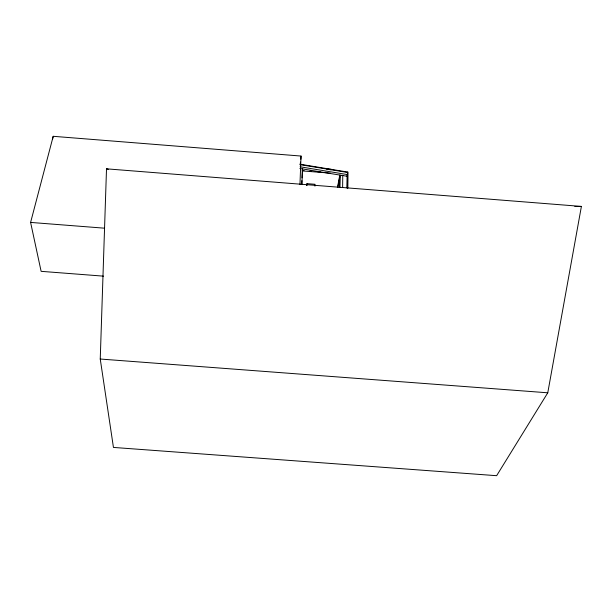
<?xml version="1.0" encoding="UTF-8"?>
<svg xmlns="http://www.w3.org/2000/svg" width="612" height="612" viewBox="0 0 612 612"><rect width="100%" height="100%" fill="white"/><g stroke="black" fill="none" stroke-linecap="round" stroke-linejoin="round"><path stroke-width="0.92" d="M347.838 188.213L348.021 172.117L300.209 164.23L300.194 164.659L347.478 172.454M346.989 187.915L347.142 174.657M347.295 188.121L347.486 172.033M347.471 188.267L347.562 179.76M342.621 187.563L342.751 175.254M339.599 187.18L339.775 177.052M339.889 187.349L340.088 175.361L340.899 175.43M100.246 359.03L106.511 168.835L581.4 206.42L547.771 392.797L496.63 475.692L113.442 447.426L100.246 359.03L547.771 392.797M314.943 186.125L315.004 184.281L306.979 183.646L306.711 185.467M299.964 184.487L301.028 156.052L53.213 136.308L30.6 222.416L41.126 271.338L103.543 276.15M306.903 185.482L306.979 183.646M301.724 184.38L301.884 180.647M302.007 177.847L302.42 168.522M301.877 184.549L302.573 168.675M300.882 159.25L301.028 156.052M300.125 164.85L300.507 162.05M337.503 187.28L339.775 175.109M337.816 187.524L340.088 175.361M52.502 139.467L53.213 136.308M574.806 206.451L581.4 206.42M30.6 222.416L104.507 228.184M326.41 168.958L331.153 169.333L331.138 169.761L328.292 169.532M302.221 170.48L304.103 170.633M309.756 171.085L311.638 171.23M317.291 171.681L320.114 171.903M324.819 172.278L326.701 172.431M302.206 170.909L330.465 173.15M341.986 175.514L342.804 175.575M300.094 166.793L347.455 174.588L347.126 176.264L299.865 168.491M106.511 168.835L108.301 169.317"/></g></svg>
